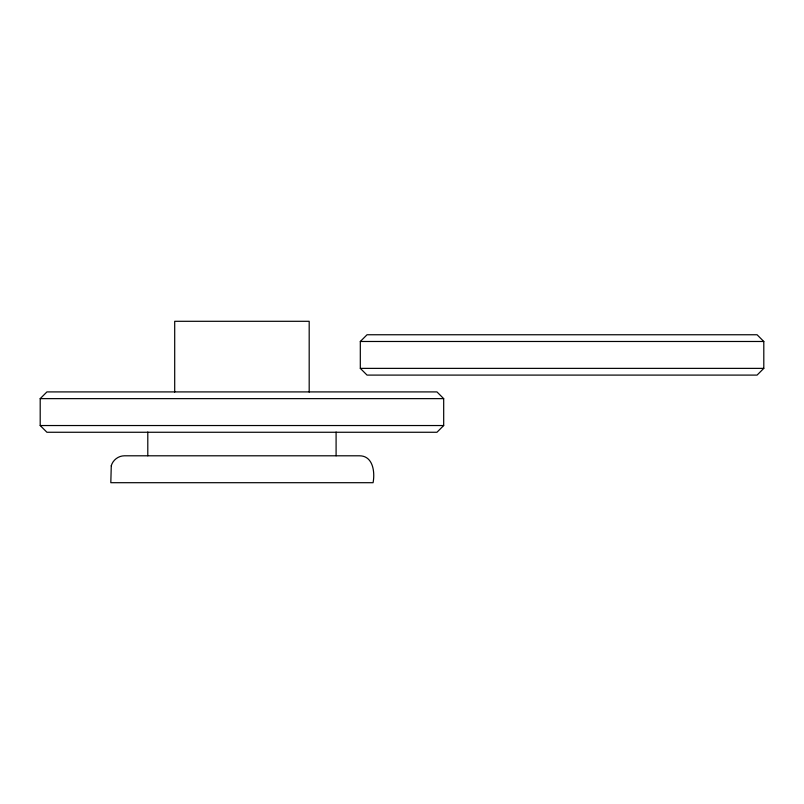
<?xml version="1.0" encoding="UTF-8"?>
<svg xmlns="http://www.w3.org/2000/svg" width="804" height="804" viewBox="0 0 804 804"><rect width="100%" height="100%" fill="white"/><g stroke="black" fill="none" stroke-linecap="round" stroke-linejoin="round"><path stroke-width="1.21" d="M40.2 398.633L46.923 391.91L436.964 391.91L443.687 398.633L443.687 425.537L436.964 432.261L46.923 432.261L40.2 425.537L40.2 398.633L443.687 398.633M360.313 341.479L367.036 334.755L757.077 334.755L763.8 341.479L763.8 368.373L757.077 375.096L367.036 375.096L360.313 368.373L360.313 341.479L763.8 341.479M360.313 368.373L763.8 368.373M40.2 425.537L443.687 425.537M336.092 432.029L336.092 455.798M309.188 392.071L309.188 321.298L174.699 321.298L174.699 392.071M147.795 432.029L147.795 455.798M111.274 465.767L110.811 482.701L373.076 482.701C375.056 472.41 373.247 455.808 359.509 455.798L124.379 455.798C118.409 455.828 112.872 459.999 111.274 465.767"/></g></svg>
